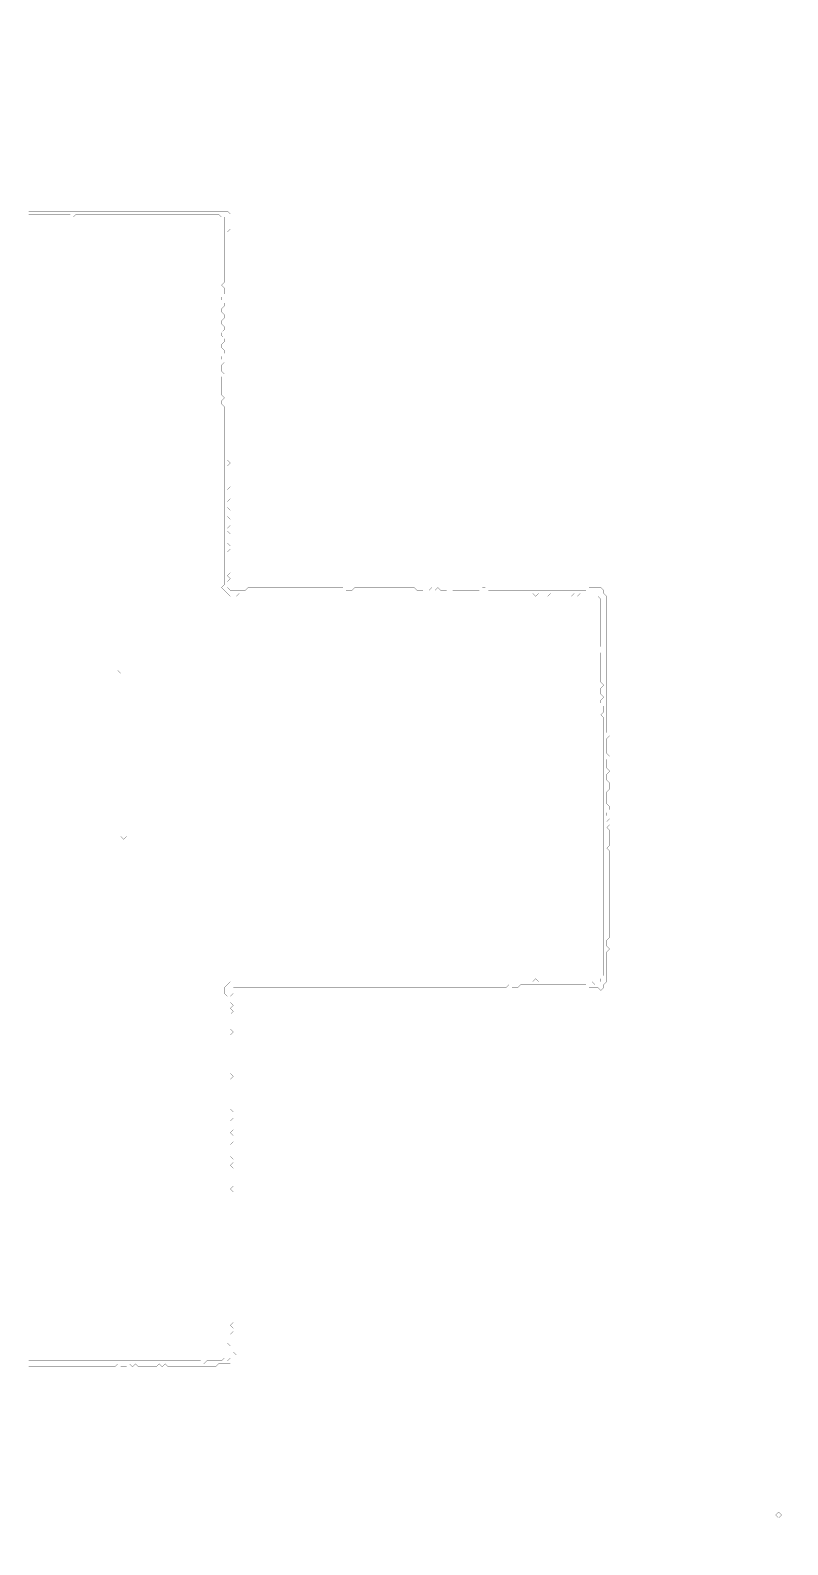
# Model space of a CAD drawing. Header units: metres. Extents: x 0 to 4853, y -4853 to 0.
# Drawn here: x 2426 to 4853, y -4853 to 0 of the extents above; entities that cross this region are included whole.
import ezdxf

# ---------------------------------------------------------------- set-up
doc = ezdxf.new("R2010")
doc.units = ezdxf.units.M
doc.layers.add('conductor', color=1, linetype='Continuous')
doc.layers.add('substrate', color=5, linetype='Continuous')

msp = doc.modelspace()

# ---------------------------------------------------------------- linework, layer by layer
at = {"layer": 'conductor', "const_width": 0.5}
msp.add_lwpolyline([(2421.5, -4263.7), (2431, -4263.7), (2440.5, -4263.7), (2450, -4263.7), (2459.5, -4263.7), (2469, -4263.7), (2478.5, -4263.7), (2488, -4263.7), (2497.5, -4263.7), (2507, -4263.7), (2516.5, -4263.7), (2526, -4263.7), (2535.5, -4263.7), (2545, -4263.7), (2554.4, -4263.7), (2563.9, -4263.7), (2573.4, -4263.7), (2582.9, -4263.7), (2592.4, -4263.7), (2601.9, -4263.7), (2611.4, -4263.7), (2620.9, -4263.7), (2630.4, -4263.7), (2639.9, -4263.7), (2649.4, -4263.7), (2658.9, -4263.7), (2668.4, -4263.7), (2677.9, -4263.7), (2687.4, -4263.7), (2696.9, -4263.7), (2706.4, -4263.7), (2715.9, -4263.7), (2725.4, -4263.7), (2734.9, -4263.7), (2744.4, -4263.7), (2753.9, -4263.7), (2763.4, -4263.7), (2772.9, -4263.7), (2782.4, -4263.7), (2791.9, -4263.7), (2801.3, -4263.7), (2810.8, -4263.7), (2820.3, -4263.7), (2829.8, -4263.7), (2839.3, -4263.7), (2848.8, -4263.7), (2858.3, -4263.7), (2867.8, -4263.7), (2877.3, -4263.7), (2886.8, -4263.7), (2896.3, -4263.7), (2905.8, -4263.7), (2915.3, -4263.7), (2924.8, -4263.7), (2934.3, -4263.7), (2943.8, -4263.7), (2953.3, -4263.7), (2962.8, -4263.7), (2972.3, -4263.7), (2981.8, -4273.2), (2991.3, -4263.7), (3000.8, -4263.7), (3010.3, -4263.7), (3019.8, -4263.7), (3029.3, -4263.7), (3038.8, -4263.7), (3048.2, -4254.2), (3057.7, -4263.7), (3067.2, -4254.2), (3067.2, -4244.8), (3067.2, -4235.3), (3067.2, -4225.8), (3067.2, -4216.3), (3057.7, -4206.8), (3057.7, -4197.3), (3057.7, -4187.8), (3057.7, -4178.3), (3057.7, -4168.8), (3057.7, -4159.3), (3057.7, -4149.8), (3057.7, -4140.3), (3057.7, -4130.8), (3057.7, -4121.3), (3057.7, -4111.8), (3057.7, -4102.3), (3057.7, -4092.8), (3057.7, -4083.3), (3057.7, -4073.8), (3057.7, -4064.3), (3057.7, -4054.8), (3057.7, -4045.3), (3057.7, -4035.8), (3057.7, -4026.3), (3057.7, -4016.8), (3057.7, -4007.4), (3057.7, -3997.9), (3057.7, -3988.4), (3057.7, -3978.9), (3057.7, -3969.4), (3057.7, -3959.9), (3057.7, -3950.4), (3057.7, -3940.9), (3057.7, -3931.4), (3057.7, -3921.9), (3057.7, -3912.4), (3057.7, -3902.9), (3057.7, -3893.4), (3057.7, -3883.9), (3057.7, -3874.4), (3057.7, -3864.9), (3057.7, -3855.4), (3057.7, -3845.9), (3057.7, -3836.4), (3057.7, -3826.9), (3057.7, -3817.4), (3057.7, -3807.9), (3057.7, -3798.4), (3057.7, -3788.9), (3057.7, -3779.4), (3057.7, -3769.9), (3057.7, -3760.5), (3057.7, -3751), (3057.7, -3741.5), (3057.7, -3732), (3057.7, -3722.5), (3057.7, -3713), (3057.7, -3703.5), (3057.7, -3694), (3057.7, -3684.5), (3057.7, -3675), (3057.7, -3665.5), (3057.7, -3656), (3057.7, -3646.5), (3057.7, -3637), (3057.7, -3627.5), (3057.7, -3618), (3057.7, -3608.5), (3057.7, -3599), (3057.7, -3589.5), (3057.7, -3580), (3057.7, -3570.5), (3057.7, -3561), (3057.7, -3551.5), (3057.7, -3542), (3057.7, -3532.5), (3057.7, -3523.1), (3057.7, -3513.6), (3057.7, -3504.1), (3057.7, -3494.6), (3057.7, -3485.1), (3057.7, -3475.6), (3057.7, -3466.1), (3057.7, -3456.6), (3057.7, -3447.1), (3057.7, -3437.6), (3057.7, -3428.1), (3057.7, -3418.6), (3057.7, -3409.1), (3057.7, -3399.6), (3057.7, -3390.1), (3057.7, -3380.6), (3057.7, -3371.1), (3057.7, -3361.6), (3057.7, -3352.1), (3057.7, -3342.6), (3057.7, -3333.1), (3057.7, -3323.6), (3057.7, -3314.1), (3057.7, -3304.6), (3057.7, -3295.1), (3057.7, -3285.6), (3057.7, -3276.2), (3057.7, -3266.7), (3057.7, -3257.2), (3057.7, -3247.7), (3057.7, -3238.2), (3057.7, -3228.7), (3057.7, -3219.2), (3057.7, -3209.7), (3057.7, -3200.2), (3057.7, -3190.7), (3057.7, -3181.2), (3057.7, -3171.7), (3057.7, -3162.2), (3057.7, -3152.7), (3057.7, -3143.2), (3057.7, -3133.7), (3057.7, -3124.2), (3057.7, -3114.7), (3057.7, -3105.2), (3057.7, -3095.7), (3048.2, -3086.2), (3048.2, -3076.7), (3048.2, -3067.2), (3057.7, -3057.7), (3067.2, -3048.2), (3076.7, -3048.2), (3086.2, -3048.2), (3095.7, -3048.2), (3105.2, -3048.2), (3114.7, -3048.2), (3124.2, -3048.2), (3133.7, -3048.2), (3143.2, -3048.2), (3152.7, -3048.2), (3162.2, -3048.2), (3171.7, -3048.2), (3181.2, -3048.2), (3190.7, -3048.2), (3200.2, -3048.2), (3209.7, -3048.2), (3219.2, -3048.2), (3228.7, -3048.2), (3238.2, -3048.2), (3247.7, -3048.2), (3257.2, -3048.2), (3266.7, -3048.2), (3276.2, -3048.2), (3285.6, -3048.2), (3295.1, -3048.2), (3304.6, -3048.2), (3314.1, -3048.2), (3323.6, -3048.2), (3333.1, -3048.2), (3342.6, -3048.2), (3352.1, -3048.2), (3361.6, -3048.2), (3371.1, -3048.2), (3380.6, -3048.2), (3390.1, -3048.2), (3399.6, -3048.2), (3409.1, -3048.2), (3418.6, -3048.2), (3428.1, -3048.2), (3437.6, -3048.2), (3447.1, -3048.2), (3456.6, -3048.2), (3466.1, -3048.2), (3475.6, -3048.2), (3485.1, -3048.2), (3494.6, -3048.2), (3504.1, -3048.2), (3513.6, -3048.2), (3523.1, -3048.2), (3532.5, -3048.2), (3542, -3048.2), (3551.5, -3048.2), (3561, -3048.2), (3570.5, -3048.2), (3580, -3048.2), (3589.5, -3048.2), (3599, -3048.2), (3608.5, -3048.2), (3618, -3048.2), (3627.5, -3048.2), (3637, -3048.2), (3646.5, -3048.2), (3656, -3048.2), (3665.5, -3048.2), (3675, -3048.2), (3684.5, -3048.2), (3694, -3048.2), (3703.5, -3048.2), (3713, -3048.2), (3722.5, -3048.2), (3732, -3048.2), (3741.5, -3048.2), (3751, -3048.2), (3760.5, -3048.2), (3769.9, -3048.2), (3779.4, -3048.2), (3788.9, -3048.2), (3798.4, -3048.2), (3807.9, -3048.2), (3817.4, -3048.2), (3826.9, -3048.2), (3836.4, -3048.2), (3845.9, -3048.2), (3855.4, -3048.2), (3864.9, -3048.2), (3874.4, -3048.2), (3883.9, -3048.2), (3893.4, -3048.2), (3902.9, -3048.2), (3912.4, -3048.2), (3921.9, -3048.2), (3931.4, -3048.2), (3940.9, -3048.2), (3950.4, -3048.2), (3959.9, -3048.2), (3969.4, -3048.2), (3978.9, -3048.2), (3988.4, -3048.2), (3997.9, -3048.2), (4007.4, -3048.2), (4016.8, -3048.2), (4026.3, -3048.2), (4035.8, -3048.2), (4045.3, -3038.8), (4054.8, -3048.2), (4064.3, -3048.2), (4073.8, -3048.2), (4083.3, -3048.2), (4092.8, -3048.2), (4102.3, -3048.2), (4111.8, -3048.2), (4121.3, -3048.2), (4130.8, -3048.2), (4140.3, -3048.2), (4149.8, -3048.2), (4159.3, -3048.2), (4168.8, -3048.2), (4178.3, -3048.2), (4187.8, -3048.2), (4197.3, -3048.2), (4206.8, -3048.2), (4216.3, -3048.2), (4225.8, -3048.2), (4235.3, -3057.7), (4244.8, -3048.2), (4254.2, -3048.2), (4254.2, -3038.8), (4263.7, -3029.3), (4263.7, -3019.8), (4263.7, -3010.3), (4263.7, -3000.8), (4263.7, -2991.3), (4263.7, -2981.8), (4263.7, -2972.3), (4263.7, -2962.8), (4263.7, -2953.3), (4263.7, -2943.8), (4263.7, -2934.3), (4263.7, -2924.8), (4263.7, -2915.3), (4263.7, -2905.8), (4263.7, -2896.3), (4263.7, -2886.8), (4263.7, -2877.3), (4263.7, -2867.8), (4263.7, -2858.3), (4263.7, -2848.8), (4263.7, -2839.3), (4263.7, -2829.8), (4263.7, -2820.3), (4263.7, -2810.8), (4263.7, -2801.3), (4263.7, -2791.9), (4263.7, -2782.4), (4263.7, -2772.9), (4263.7, -2763.4), (4263.7, -2753.9), (4263.7, -2744.4), (4263.7, -2734.9), (4263.7, -2725.4), (4263.7, -2715.9), (4263.7, -2706.4), (4263.7, -2696.9), (4263.7, -2687.4), (4263.7, -2677.9), (4263.7, -2668.4), (4263.7, -2658.9), (4263.7, -2649.4), (4263.7, -2639.9), (4263.7, -2630.4), (4263.7, -2620.9), (4263.7, -2611.4), (4263.7, -2601.9), (4263.7, -2592.4), (4263.7, -2582.9), (4263.7, -2573.4), (4263.7, -2563.9), (4263.7, -2554.4), (4263.7, -2545), (4263.7, -2535.5), (4263.7, -2526), (4263.7, -2516.5), (4263.7, -2507), (4263.7, -2497.5), (4263.7, -2488), (4263.7, -2478.5), (4263.7, -2469), (4263.7, -2459.5), (4263.7, -2450), (4263.7, -2440.5), (4263.7, -2431), (4263.7, -2421.5), (4263.7, -2412), (4263.7, -2402.5), (4263.7, -2393), (4263.7, -2383.5), (4263.7, -2374), (4263.7, -2364.5), (4263.7, -2355), (4263.7, -2345.5), (4263.7, -2336), (4263.7, -2326.5), (4263.7, -2317), (4263.7, -2307.6), (4263.7, -2298.1), (4263.7, -2288.6), (4263.7, -2279.1), (4263.7, -2269.6), (4263.7, -2260.1), (4263.7, -2250.6), (4263.7, -2241.1), (4263.7, -2231.6), (4263.7, -2222.1), (4263.7, -2212.6), (4263.7, -2203.1), (4254.2, -2193.6), (4263.7, -2184.1), (4263.7, -2174.6), (4263.7, -2165.1), (4254.2, -2155.6), (4254.2, -2146.1), (4263.7, -2136.6), (4254.2, -2127.1), (4254.2, -2117.6), (4254.2, -2108.1), (4263.7, -2098.6), (4254.2, -2089.1), (4254.2, -2079.6), (4254.2, -2070.1), (4254.2, -2060.7), (4254.2, -2051.2), (4254.2, -2041.7), (4254.2, -2032.2), (4254.2, -2022.7), (4254.2, -2013.2), (4254.2, -2003.7), (4254.2, -1994.2), (4263.7, -1984.7), (4254.2, -1975.2), (4254.2, -1965.7), (4254.2, -1956.2), (4254.2, -1946.7), (4254.2, -1937.2), (4254.2, -1927.7), (4254.2, -1918.2), (4254.2, -1908.7), (4254.2, -1899.2), (4254.2, -1889.7), (4254.2, -1880.2), (4254.2, -1870.7), (4254.2, -1861.2), (4254.2, -1851.7), (4254.2, -1842.2), (4254.2, -1832.7), (4254.2, -1823.2), (4244.8, -1813.8), (4244.8, -1804.3), (4235.3, -1804.3), (4225.8, -1804.3), (4216.3, -1804.3), (4206.8, -1804.3), (4197.3, -1804.3), (4187.8, -1804.3), (4178.3, -1813.8), (4168.8, -1804.3), (4159.3, -1813.8), (4149.8, -1804.3), (4140.3, -1804.3), (4130.8, -1804.3), (4121.3, -1804.3), (4111.8, -1804.3), (4102.3, -1804.3), (4092.8, -1804.3), (4083.3, -1813.8), (4073.8, -1804.3), (4064.3, -1804.3), (4054.8, -1804.3), (4045.3, -1813.8), (4035.8, -1804.3), (4026.3, -1804.3), (4016.8, -1804.3), (4007.4, -1804.3), (3997.9, -1804.3), (3988.4, -1804.3), (3978.9, -1804.3), (3969.4, -1804.3), (3959.9, -1804.3), (3950.4, -1804.3), (3940.9, -1804.3), (3931.4, -1804.3), (3921.9, -1804.3), (3912.4, -1804.3), (3902.9, -1804.3), (3893.4, -1804.3), (3883.9, -1804.3), (3874.4, -1804.3), (3864.9, -1804.3), (3855.4, -1804.3), (3845.9, -1804.3), (3836.4, -1804.3), (3826.9, -1804.3), (3817.4, -1804.3), (3807.9, -1804.3), (3798.4, -1804.3), (3788.9, -1804.3), (3779.4, -1804.3), (3769.9, -1804.3), (3760.5, -1804.3), (3751, -1804.3), (3741.5, -1804.3), (3732, -1804.3), (3722.5, -1804.3), (3713, -1804.3), (3703.5, -1804.3), (3694, -1804.3), (3684.5, -1804.3), (3675, -1804.3), (3665.5, -1804.3), (3656, -1804.3), (3646.5, -1804.3), (3637, -1804.3), (3627.5, -1804.3), (3618, -1804.3), (3608.5, -1804.3), (3599, -1804.3), (3589.5, -1804.3), (3580, -1804.3), (3570.5, -1804.3), (3561, -1804.3), (3551.5, -1804.3), (3542, -1804.3), (3532.5, -1804.3), (3523.1, -1804.3), (3513.6, -1804.3), (3504.1, -1804.3), (3494.6, -1804.3), (3485.1, -1804.3), (3475.6, -1804.3), (3466.1, -1804.3), (3456.6, -1804.3), (3447.1, -1804.3), (3437.6, -1804.3), (3428.1, -1804.3), (3418.6, -1804.3), (3409.1, -1804.3), (3399.6, -1804.3), (3390.1, -1804.3), (3380.6, -1804.3), (3371.1, -1804.3), (3361.6, -1804.3), (3352.1, -1804.3), (3342.6, -1804.3), (3333.1, -1804.3), (3323.6, -1804.3), (3314.1, -1804.3), (3304.6, -1804.3), (3295.1, -1804.3), (3285.6, -1804.3), (3276.2, -1804.3), (3266.7, -1804.3), (3257.2, -1804.3), (3247.7, -1804.3), (3238.2, -1804.3), (3228.7, -1804.3), (3219.2, -1804.3), (3209.7, -1804.3), (3200.2, -1804.3), (3190.7, -1804.3), (3181.2, -1804.3), (3171.7, -1804.3), (3162.2, -1804.3), (3152.7, -1804.3), (3143.2, -1804.3), (3133.7, -1804.3), (3124.2, -1804.3), (3114.7, -1804.3), (3105.2, -1804.3), (3095.7, -1804.3), (3086.2, -1813.8), (3076.7, -1813.8), (3067.2, -1813.8), (3057.7, -1804.3), (3048.2, -1794.8), (3038.8, -1785.3), (3048.2, -1775.8), (3048.2, -1766.3), (3048.2, -1756.8), (3048.2, -1747.3), (3048.2, -1737.8), (3048.2, -1728.3), (3048.2, -1718.8), (3048.2, -1709.3), (3048.2, -1699.8), (3048.2, -1690.3), (3048.2, -1680.8), (3048.2, -1671.3), (3048.2, -1661.8), (3048.2, -1652.3), (3048.2, -1642.8), (3048.2, -1633.3), (3048.2, -1623.8), (3048.2, -1614.3), (3048.2, -1604.8), (3048.2, -1595.3), (3048.2, -1585.8), (3048.2, -1576.4), (3048.2, -1566.9), (3048.2, -1557.4), (3048.2, -1547.9), (3048.2, -1538.4), (3048.2, -1528.9), (3048.2, -1519.4), (3048.2, -1509.9), (3048.2, -1500.4), (3048.2, -1490.9), (3048.2, -1481.4), (3048.2, -1471.9), (3048.2, -1462.4), (3048.2, -1452.9), (3048.2, -1443.4), (3048.2, -1433.9), (3048.2, -1424.4), (3048.2, -1414.9), (3048.2, -1405.4), (3048.2, -1395.9), (3048.2, -1386.4), (3048.2, -1376.9), (3048.2, -1367.4), (3048.2, -1357.9), (3048.2, -1348.4), (3048.2, -1338.9), (3048.2, -1329.5), (3048.2, -1320), (3048.2, -1310.5), (3048.2, -1301), (3048.2, -1291.5), (3048.2, -1282), (3048.2, -1272.5), (3048.2, -1263), (3048.2, -1253.5), (3048.2, -1244), (3048.2, -1234.5), (3048.2, -1225), (3048.2, -1215.5), (3048.2, -1206), (3038.8, -1196.5), (3038.8, -1187), (3048.2, -1177.5), (3038.8, -1168), (3038.8, -1158.5), (3038.8, -1149), (3038.8, -1139.5), (3038.8, -1130), (3038.8, -1120.5), (3038.8, -1111), (3048.2, -1101.5), (3038.8, -1092.1), (3038.8, -1082.6), (3038.8, -1073.1), (3048.2, -1063.6), (3038.8, -1054.1), (3038.8, -1044.6), (3048.2, -1035.1), (3048.2, -1025.6), (3038.8, -1016.1), (3038.8, -1006.6), (3048.2, -997.1), (3048.2, -987.6), (3038.8, -978.1), (3038.8, -968.6), (3048.2, -959.1), (3048.2, -949.6), (3038.8, -940.1), (3038.8, -930.6), (3048.2, -921.1), (3048.2, -911.6), (3038.8, -902.1), (3038.8, -892.6), (3048.2, -883.1), (3048.2, -873.6), (3038.8, -864.1), (3038.8, -854.6), (3048.2, -845.2), (3048.2, -835.7), (3048.2, -826.2), (3038.8, -816.7), (3048.2, -807.2), (3048.2, -797.7), (3048.2, -788.2), (3048.2, -778.7), (3048.2, -769.2), (3048.2, -759.7), (3048.2, -750.2), (3048.2, -740.7), (3048.2, -731.2), (3048.2, -721.7), (3048.2, -712.2), (3048.2, -702.7), (3048.2, -693.2), (3048.2, -683.7), (3048.2, -674.2), (3048.2, -664.7), (3048.2, -655.2), (3048.2, -645.7), (3048.2, -636.2), (3048.2, -626.7), (3048.2, -617.2), (3048.2, -607.8), (3048.2, -598.3), (3038.8, -598.3), (3029.3, -588.8), (3019.8, -588.8), (3010.3, -588.8), (3000.8, -588.8), (2991.3, -588.8), (2981.8, -588.8), (2972.3, -588.8), (2962.8, -588.8), (2953.3, -588.8), (2943.8, -588.8), (2934.3, -588.8), (2924.8, -588.8), (2915.3, -588.8), (2905.8, -588.8), (2896.3, -588.8), (2886.8, -588.8), (2877.3, -588.8), (2867.8, -588.8), (2858.3, -588.8), (2848.8, -588.8), (2839.3, -588.8), (2829.8, -588.8), (2820.3, -588.8), (2810.8, -588.8), (2801.3, -588.8), (2791.9, -588.8), (2782.4, -588.8), (2772.9, -588.8), (2763.4, -588.8), (2753.9, -588.8), (2744.4, -588.8), (2734.9, -588.8), (2725.4, -588.8), (2715.9, -588.8), (2706.4, -588.8), (2696.9, -588.8), (2687.4, -588.8), (2677.9, -588.8), (2668.4, -588.8), (2658.9, -588.8), (2649.4, -588.8), (2639.9, -588.8), (2630.4, -588.8), (2620.9, -588.8), (2611.4, -588.8), (2601.9, -588.8), (2592.4, -588.8), (2582.9, -588.8), (2573.4, -588.8), (2563.9, -598.3), (2554.4, -588.8), (2545, -588.8), (2535.5, -588.8), (2526, -588.8), (2516.5, -588.8), (2507, -588.8), (2497.5, -588.8), (2488, -588.8), (2478.5, -588.8), (2469, -588.8), (2459.5, -588.8), (2450, -588.8), (2440.5, -588.8), (2431, -588.8), (2421.5, -588.8)], dxfattribs=at)
for points in [[(2706.4, -2051.2), (2715.9, -2041.7), (2725.4, -2051.2), (2715.9, -2060.7)], [(2715.9, -2573.4), (2725.4, -2563.9), (2734.9, -2573.4), (2734.9, -2582.9), (2725.4, -2592.4), (2715.9, -2582.9)]]:
    msp.add_lwpolyline(points, close=True, dxfattribs=at)
at = {"layer": 'substrate', "const_width": 0.5}
for points in [[(2421.5, -4852.5), (2431, -4852.5), (2440.5, -4852.5), (2450, -4852.5), (2459.5, -4852.5), (2469, -4852.5), (2478.5, -4852.5), (2488, -4852.5), (2497.5, -4852.5), (2507, -4852.5), (2516.5, -4852.5), (2526, -4852.5), (2535.5, -4852.5), (2545, -4852.5), (2554.4, -4852.5), (2563.9, -4852.5), (2573.4, -4852.5), (2582.9, -4852.5), (2592.4, -4852.5), (2601.9, -4852.5), (2611.4, -4852.5), (2620.9, -4852.5), (2630.4, -4852.5), (2639.9, -4852.5), (2649.4, -4852.5), (2658.9, -4852.5), (2668.4, -4852.5), (2677.9, -4852.5), (2687.4, -4852.5), (2696.9, -4852.5), (2706.4, -4852.5), (2715.9, -4852.5), (2725.4, -4852.5), (2734.9, -4852.5), (2744.4, -4852.5), (2753.9, -4852.5), (2763.4, -4852.5), (2772.9, -4852.5), (2782.4, -4852.5), (2791.9, -4852.5), (2801.3, -4852.5), (2810.8, -4852.5), (2820.3, -4852.5), (2829.8, -4852.5), (2839.3, -4852.5), (2848.8, -4852.5), (2858.3, -4852.5), (2867.8, -4852.5), (2877.3, -4852.5), (2886.8, -4852.5), (2896.3, -4852.5), (2905.8, -4852.5), (2915.3, -4852.5), (2924.8, -4852.5), (2934.3, -4852.5), (2943.8, -4852.5), (2953.3, -4852.5), (2962.8, -4852.5), (2972.3, -4852.5), (2981.8, -4852.5), (2991.3, -4852.5), (3000.8, -4852.5), (3010.3, -4852.5), (3019.8, -4852.5), (3029.3, -4852.5), (3038.8, -4852.5), (3048.2, -4852.5), (3057.7, -4852.5), (3067.2, -4852.5), (3076.7, -4852.5), (3086.2, -4852.5), (3095.7, -4852.5), (3105.2, -4852.5), (3114.7, -4852.5), (3124.2, -4852.5), (3133.7, -4852.5), (3143.2, -4852.5), (3152.7, -4852.5), (3162.2, -4852.5), (3171.7, -4852.5), (3181.2, -4852.5), (3190.7, -4852.5), (3200.2, -4852.5), (3209.7, -4852.5), (3219.2, -4852.5), (3228.7, -4852.5), (3238.2, -4852.5), (3247.7, -4852.5), (3257.2, -4852.5), (3266.7, -4852.5), (3276.2, -4852.5), (3285.6, -4852.5), (3295.1, -4852.5), (3304.6, -4852.5), (3314.1, -4852.5), (3323.6, -4852.5), (3333.1, -4852.5), (3342.6, -4852.5), (3352.1, -4852.5), (3361.6, -4852.5), (3371.1, -4852.5), (3380.6, -4852.5), (3390.1, -4852.5), (3399.6, -4852.5), (3409.1, -4852.5), (3418.6, -4852.5), (3428.1, -4852.5), (3437.6, -4852.5), (3447.1, -4852.5), (3456.6, -4852.5), (3466.1, -4852.5), (3475.6, -4852.5), (3485.1, -4852.5), (3494.6, -4852.5), (3504.1, -4852.5), (3513.6, -4852.5), (3523.1, -4852.5), (3532.5, -4852.5), (3542, -4852.5), (3551.5, -4852.5), (3561, -4852.5), (3570.5, -4852.5), (3580, -4852.5), (3589.5, -4852.5), (3599, -4852.5), (3608.5, -4852.5), (3618, -4852.5), (3627.5, -4852.5), (3637, -4852.5), (3646.5, -4852.5), (3656, -4852.5), (3665.5, -4852.5), (3675, -4852.5), (3684.5, -4852.5), (3694, -4852.5), (3703.5, -4852.5), (3713, -4852.5), (3722.5, -4852.5), (3732, -4852.5), (3741.5, -4852.5), (3751, -4852.5), (3760.5, -4852.5), (3769.9, -4852.5), (3779.4, -4852.5), (3788.9, -4852.5), (3798.4, -4852.5), (3807.9, -4852.5), (3817.4, -4852.5), (3826.9, -4852.5), (3836.4, -4852.5), (3845.9, -4852.5), (3855.4, -4852.5), (3864.9, -4852.5), (3874.4, -4852.5), (3883.9, -4852.5), (3893.4, -4852.5), (3902.9, -4852.5), (3912.4, -4852.5), (3921.9, -4852.5), (3931.4, -4852.5), (3940.9, -4852.5), (3950.4, -4852.5), (3959.9, -4852.5), (3969.4, -4852.5), (3978.9, -4852.5), (3988.4, -4852.5), (3997.9, -4852.5), (4007.4, -4852.5), (4016.8, -4852.5), (4026.3, -4852.5), (4035.8, -4852.5), (4045.3, -4852.5), (4054.8, -4852.5), (4064.3, -4852.5), (4073.8, -4852.5), (4083.3, -4852.5), (4092.8, -4852.5), (4102.3, -4852.5), (4111.8, -4852.5), (4121.3, -4852.5), (4130.8, -4852.5), (4140.3, -4852.5), (4149.8, -4852.5), (4159.3, -4852.5), (4168.8, -4852.5), (4178.3, -4852.5), (4187.8, -4852.5), (4197.3, -4852.5), (4206.8, -4852.5), (4216.3, -4852.5), (4225.8, -4852.5), (4235.3, -4852.5), (4244.8, -4852.5), (4254.2, -4852.5), (4263.7, -4852.5), (4273.2, -4852.5), (4282.7, -4852.5), (4292.2, -4852.5), (4301.7, -4852.5), (4311.2, -4852.5), (4320.7, -4852.5), (4330.2, -4852.5), (4339.7, -4852.5), (4349.2, -4852.5), (4358.7, -4852.5), (4368.2, -4852.5), (4377.7, -4852.5), (4387.2, -4852.5), (4396.7, -4852.5), (4406.2, -4852.5), (4415.7, -4852.5), (4425.2, -4852.5), (4434.7, -4852.5), (4444.2, -4852.5), (4453.7, -4852.5), (4463.2, -4852.5), (4472.7, -4852.5), (4482.2, -4852.5), (4491.7, -4852.5), (4501.1, -4852.5), (4510.6, -4852.5), (4520.1, -4852.5), (4529.6, -4852.5), (4539.1, -4852.5), (4548.6, -4852.5), (4558.1, -4852.5), (4567.6, -4852.5), (4577.1, -4852.5), (4586.6, -4852.5), (4596.1, -4852.5), (4605.6, -4852.5), (4615.1, -4852.5), (4624.6, -4852.5), (4634.1, -4852.5), (4643.6, -4852.5), (4653.1, -4852.5), (4662.6, -4852.5), (4672.1, -4852.5), (4681.6, -4852.5), (4691.1, -4852.5), (4700.6, -4852.5), (4710.1, -4852.5), (4719.6, -4852.5), (4729.1, -4852.5), (4738.6, -4852.5), (4748, -4852.5), (4757.5, -4852.5), (4767, -4852.5), (4776.5, -4852.5), (4786, -4852.5), (4795.5, -4852.5), (4805, -4852.5), (4814.5, -4852.5), (4824, -4852.5), (4833.5, -4852.5), (4843, -4852.5), (4852.5, -4852.5), (4852.5, -4843), (4852.5, -4833.5), (4852.5, -4824), (4852.5, -4814.5), (4852.5, -4805), (4852.5, -4795.5), (4852.5, -4786), (4852.5, -4776.5), (4852.5, -4767), (4852.5, -4757.5), (4852.5, -4748), (4852.5, -4738.6), (4852.5, -4729.1), (4852.5, -4719.6), (4852.5, -4710.1), (4852.5, -4700.6), (4852.5, -4691.1), (4852.5, -4681.6), (4852.5, -4672.1), (4852.5, -4662.6), (4852.5, -4653.1), (4852.5, -4643.6), (4852.5, -4634.1), (4852.5, -4624.6), (4852.5, -4615.1), (4852.5, -4605.6), (4852.5, -4596.1), (4852.5, -4586.6), (4852.5, -4577.1), (4852.5, -4567.6), (4852.5, -4558.1), (4852.5, -4548.6), (4852.5, -4539.1), (4852.5, -4529.6), (4852.5, -4520.1), (4852.5, -4510.6), (4852.5, -4501.1), (4852.5, -4491.7), (4852.5, -4482.2), (4852.5, -4472.7), (4852.5, -4463.2), (4852.5, -4453.7), (4852.5, -4444.2), (4852.5, -4434.7), (4852.5, -4425.2), (4852.5, -4415.7), (4852.5, -4406.2), (4852.5, -4396.7), (4852.5, -4387.2), (4852.5, -4377.7), (4852.5, -4368.2), (4852.5, -4358.7), (4852.5, -4349.2), (4852.5, -4339.7), (4852.5, -4330.2), (4852.5, -4320.7), (4852.5, -4311.2), (4852.5, -4301.7), (4852.5, -4292.2), (4852.5, -4282.7), (4852.5, -4273.2), (4852.5, -4263.7), (4852.5, -4254.2), (4852.5, -4244.8), (4852.5, -4235.3), (4852.5, -4225.8), (4852.5, -4216.3), (4852.5, -4206.8), (4852.5, -4197.3), (4852.5, -4187.8), (4852.5, -4178.3), (4852.5, -4168.8), (4852.5, -4159.3), (4852.5, -4149.8), (4852.5, -4140.3), (4852.5, -4130.8), (4852.5, -4121.3), (4852.5, -4111.8), (4852.5, -4102.3), (4852.5, -4092.8), (4852.5, -4083.3), (4852.5, -4073.8), (4852.5, -4064.3), (4852.5, -4054.8), (4852.5, -4045.3), (4852.5, -4035.8), (4852.5, -4026.3), (4852.5, -4016.8), (4852.5, -4007.4), (4852.5, -3997.9), (4852.5, -3988.4), (4852.5, -3978.9), (4852.5, -3969.4), (4852.5, -3959.9), (4852.5, -3950.4), (4852.5, -3940.9), (4852.5, -3931.4), (4852.5, -3921.9), (4852.5, -3912.4), (4852.5, -3902.9), (4852.5, -3893.4), (4852.5, -3883.9), (4852.5, -3874.4), (4852.5, -3864.9), (4852.5, -3855.4), (4852.5, -3845.9), (4852.5, -3836.4), (4852.5, -3826.9), (4852.5, -3817.4), (4852.5, -3807.9), (4852.5, -3798.4), (4852.5, -3788.9), (4852.5, -3779.4), (4852.5, -3769.9), (4852.5, -3760.5), (4852.5, -3751), (4852.5, -3741.5), (4852.5, -3732), (4852.5, -3722.5), (4852.5, -3713), (4852.5, -3703.5), (4852.5, -3694), (4852.5, -3684.5), (4852.5, -3675), (4852.5, -3665.5), (4852.5, -3656), (4852.5, -3646.5), (4852.5, -3637), (4852.5, -3627.5), (4852.5, -3618), (4852.5, -3608.5), (4852.5, -3599), (4852.5, -3589.5), (4852.5, -3580), (4852.5, -3570.5), (4852.5, -3561), (4852.5, -3551.5), (4852.5, -3542), (4852.5, -3532.5), (4852.5, -3523.1), (4852.5, -3513.6), (4852.5, -3504.1), (4852.5, -3494.6), (4852.5, -3485.1), (4852.5, -3475.6), (4852.5, -3466.1), (4852.5, -3456.6), (4852.5, -3447.1), (4852.5, -3437.6), (4852.5, -3428.1), (4852.5, -3418.6), (4852.5, -3409.1), (4852.5, -3399.6), (4852.5, -3390.1), (4852.5, -3380.6), (4852.5, -3371.1), (4852.5, -3361.6), (4852.5, -3352.1), (4852.5, -3342.6), (4852.5, -3333.1), (4852.5, -3323.6), (4852.5, -3314.1), (4852.5, -3304.6), (4852.5, -3295.1), (4852.5, -3285.6), (4852.5, -3276.2), (4852.5, -3266.7), (4852.5, -3257.2), (4852.5, -3247.7), (4852.5, -3238.2), (4852.5, -3228.7), (4852.5, -3219.2), (4852.5, -3209.7), (4852.5, -3200.2), (4852.5, -3190.7), (4852.5, -3181.2), (4852.5, -3171.7), (4852.5, -3162.2), (4852.5, -3152.7), (4852.5, -3143.2), (4852.5, -3133.7), (4852.5, -3124.2), (4852.5, -3114.7), (4852.5, -3105.2), (4852.5, -3095.7), (4852.5, -3086.2), (4852.5, -3076.7), (4852.5, -3067.2), (4852.5, -3057.7), (4852.5, -3048.2), (4852.5, -3038.8), (4852.5, -3029.3), (4852.5, -3019.8), (4852.5, -3010.3), (4852.5, -3000.8), (4852.5, -2991.3), (4852.5, -2981.8), (4852.5, -2972.3), (4852.5, -2962.8), (4852.5, -2953.3), (4852.5, -2943.8), (4852.5, -2934.3), (4852.5, -2924.8), (4852.5, -2915.3), (4852.5, -2905.8), (4852.5, -2896.3), (4852.5, -2886.8), (4852.5, -2877.3), (4852.5, -2867.8), (4852.5, -2858.3), (4852.5, -2848.8), (4852.5, -2839.3), (4852.5, -2829.8), (4852.5, -2820.3), (4852.5, -2810.8), (4852.5, -2801.3), (4852.5, -2791.9), (4852.5, -2782.4), (4852.5, -2772.9), (4852.5, -2763.4), (4852.5, -2753.9), (4852.5, -2744.4), (4852.5, -2734.9), (4852.5, -2725.4), (4852.5, -2715.9), (4852.5, -2706.4), (4852.5, -2696.9), (4852.5, -2687.4), (4852.5, -2677.9), (4852.5, -2668.4), (4852.5, -2658.9), (4852.5, -2649.4), (4852.5, -2639.9), (4852.5, -2630.4), (4852.5, -2620.9), (4852.5, -2611.4), (4852.5, -2601.9), (4852.5, -2592.4), (4852.5, -2582.9), (4852.5, -2573.4), (4852.5, -2563.9), (4852.5, -2554.4), (4852.5, -2545), (4852.5, -2535.5), (4852.5, -2526), (4852.5, -2516.5), (4852.5, -2507), (4852.5, -2497.5), (4852.5, -2488), (4852.5, -2478.5), (4852.5, -2469), (4852.5, -2459.5), (4852.5, -2450), (4852.5, -2440.5), (4852.5, -2431), (4852.5, -2421.5), (4852.5, -2412), (4852.5, -2402.5), (4852.5, -2393), (4852.5, -2383.5), (4852.5, -2374), (4852.5, -2364.5), (4852.5, -2355), (4852.5, -2345.5), (4852.5, -2336), (4852.5, -2326.5), (4852.5, -2317), (4852.5, -2307.6), (4852.5, -2298.1), (4852.5, -2288.6), (4852.5, -2279.1), (4852.5, -2269.6), (4852.5, -2260.1), (4852.5, -2250.6), (4852.5, -2241.1), (4852.5, -2231.6), (4852.5, -2222.1), (4852.5, -2212.6), (4852.5, -2203.1), (4852.5, -2193.6), (4852.5, -2184.1), (4852.5, -2174.6), (4852.5, -2165.1), (4852.5, -2155.6), (4852.5, -2146.1), (4852.5, -2136.6), (4852.5, -2127.1), (4852.5, -2117.6), (4852.5, -2108.1), (4852.5, -2098.6), (4852.5, -2089.1), (4852.5, -2079.6), (4852.5, -2070.1), (4852.5, -2060.7), (4852.5, -2051.2), (4852.5, -2041.7), (4852.5, -2032.2), (4852.5, -2022.7), (4852.5, -2013.2), (4852.5, -2003.7), (4852.5, -1994.2), (4852.5, -1984.7), (4852.5, -1975.2), (4852.5, -1965.7), (4852.5, -1956.2), (4852.5, -1946.7), (4852.5, -1937.2), (4852.5, -1927.7), (4852.5, -1918.2), (4852.5, -1908.7), (4852.5, -1899.2), (4852.5, -1889.7), (4852.5, -1880.2), (4852.5, -1870.7), (4852.5, -1861.2), (4852.5, -1851.7), (4852.5, -1842.2), (4852.5, -1832.7), (4852.5, -1823.2), (4852.5, -1813.8), (4852.5, -1804.3), (4852.5, -1794.8), (4852.5, -1785.3), (4852.5, -1775.8), (4852.5, -1766.3), (4852.5, -1756.8), (4852.5, -1747.3), (4852.5, -1737.8), (4852.5, -1728.3), (4852.5, -1718.8), (4852.5, -1709.3), (4852.5, -1699.8), (4852.5, -1690.3), (4852.5, -1680.8), (4852.5, -1671.3), (4852.5, -1661.8), (4852.5, -1652.3), (4852.5, -1642.8), (4852.5, -1633.3), (4852.5, -1623.8), (4852.5, -1614.3), (4852.5, -1604.8), (4852.5, -1595.3), (4852.5, -1585.8), (4852.5, -1576.4), (4852.5, -1566.9), (4852.5, -1557.4), (4852.5, -1547.9), (4852.5, -1538.4), (4852.5, -1528.9), (4852.5, -1519.4), (4852.5, -1509.9), (4852.5, -1500.4), (4852.5, -1490.9), (4852.5, -1481.4), (4852.5, -1471.9), (4852.5, -1462.4), (4852.5, -1452.9), (4852.5, -1443.4), (4852.5, -1433.9), (4852.5, -1424.4), (4852.5, -1414.9), (4852.5, -1405.4), (4852.5, -1395.9), (4852.5, -1386.4), (4852.5, -1376.9), (4852.5, -1367.4), (4852.5, -1357.9), (4852.5, -1348.4), (4852.5, -1338.9), (4852.5, -1329.5), (4852.5, -1320), (4852.5, -1310.5), (4852.5, -1301), (4852.5, -1291.5), (4852.5, -1282), (4852.5, -1272.5), (4852.5, -1263), (4852.5, -1253.5), (4852.5, -1244), (4852.5, -1234.5), (4852.5, -1225), (4852.5, -1215.5), (4852.5, -1206), (4852.5, -1196.5), (4852.5, -1187), (4852.5, -1177.5), (4852.5, -1168), (4852.5, -1158.5), (4852.5, -1149), (4852.5, -1139.5), (4852.5, -1130), (4852.5, -1120.5), (4852.5, -1111), (4852.5, -1101.5), (4852.5, -1092.1), (4852.5, -1082.6), (4852.5, -1073.1), (4852.5, -1063.6), (4852.5, -1054.1), (4852.5, -1044.6), (4852.5, -1035.1), (4852.5, -1025.6), (4852.5, -1016.1), (4852.5, -1006.6), (4852.5, -997.1), (4852.5, -987.6), (4852.5, -978.1), (4852.5, -968.6), (4852.5, -959.1), (4852.5, -949.6), (4852.5, -940.1), (4852.5, -930.6), (4852.5, -921.1), (4852.5, -911.6), (4852.5, -902.1), (4852.5, -892.6), (4852.5, -883.1), (4852.5, -873.6), (4852.5, -864.1), (4852.5, -854.6), (4852.5, -845.2), (4852.5, -835.7), (4852.5, -826.2), (4852.5, -816.7), (4852.5, -807.2), (4852.5, -797.7), (4852.5, -788.2), (4852.5, -778.7), (4852.5, -769.2), (4852.5, -759.7), (4852.5, -750.2), (4852.5, -740.7), (4852.5, -731.2), (4852.5, -721.7), (4852.5, -712.2), (4852.5, -702.7), (4852.5, -693.2), (4852.5, -683.7), (4852.5, -674.2), (4852.5, -664.7), (4852.5, -655.2), (4852.5, -645.7), (4852.5, -636.2), (4852.5, -626.7), (4852.5, -617.2), (4852.5, -607.8), (4852.5, -598.3), (4852.5, -588.8), (4852.5, -579.3), (4852.5, -569.8), (4852.5, -560.3), (4852.5, -550.8), (4852.5, -541.3), (4852.5, -531.8), (4852.5, -522.3), (4852.5, -512.8), (4852.5, -503.3), (4852.5, -493.8), (4852.5, -484.3), (4852.5, -474.8), (4852.5, -465.3), (4852.5, -455.8), (4852.5, -446.3), (4852.5, -436.8), (4852.5, -427.3), (4852.5, -417.8), (4852.5, -408.3), (4852.5, -398.8), (4852.5, -389.3), (4852.5, -379.8), (4852.5, -370.3), (4852.5, -360.9), (4852.5, -351.4), (4852.5, -341.9), (4852.5, -332.4), (4852.5, -322.9), (4852.5, -313.4), (4852.5, -303.9), (4852.5, -294.4), (4852.5, -284.9), (4852.5, -275.4), (4852.5, -265.9), (4852.5, -256.4), (4852.5, -246.9), (4852.5, -237.4), (4852.5, -227.9), (4852.5, -218.4), (4852.5, -208.9), (4852.5, -199.4), (4852.5, -189.9), (4852.5, -180.4), (4852.5, -170.9), (4852.5, -161.4), (4852.5, -151.9), (4852.5, -142.4), (4852.5, -132.9), (4852.5, -123.4), (4852.5, -114), (4852.5, -104.5), (4852.5, -95), (4852.5, -85.5), (4852.5, -76), (4852.5, -66.5), (4852.5, -57), (4852.5, -47.5), (4852.5, -38), (4852.5, -28.5), (4852.5, -19), (4852.5, -9.5), (4852.5, 0), (4843, 0), (4833.5, 0), (4824, 0), (4814.5, 0), (4805, 0), (4795.5, 0), (4786, 0), (4776.5, 0), (4767, 0), (4757.5, 0), (4748, 0), (4738.6, 0), (4729.1, 0), (4719.6, 0), (4710.1, 0), (4700.6, 0), (4691.1, 0), (4681.6, 0), (4672.1, 0), (4662.6, 0), (4653.1, 0), (4643.6, 0), (4634.1, 0), (4624.6, 0), (4615.1, 0), (4605.6, 0), (4596.1, 0), (4586.6, 0), (4577.1, 0), (4567.6, 0), (4558.1, 0), (4548.6, 0), (4539.1, 0), (4529.6, 0), (4520.1, 0), (4510.6, 0), (4501.1, 0), (4491.7, 0), (4482.2, 0), (4472.7, 0), (4463.2, 0), (4453.7, 0), (4444.2, 0), (4434.7, 0), (4425.2, 0), (4415.7, 0), (4406.2, 0), (4396.7, 0), (4387.2, 0), (4377.7, 0), (4368.2, 0), (4358.7, 0), (4349.2, 0), (4339.7, 0), (4330.2, 0), (4320.7, 0), (4311.2, 0), (4301.7, 0), (4292.2, 0), (4282.7, 0), (4273.2, 0), (4263.7, 0), (4254.2, 0), (4244.8, 0), (4235.3, 0), (4225.8, 0), (4216.3, 0), (4206.8, 0), (4197.3, 0), (4187.8, 0), (4178.3, 0), (4168.8, 0), (4159.3, 0), (4149.8, 0), (4140.3, 0), (4130.8, 0), (4121.3, 0), (4111.8, 0), (4102.3, 0), (4092.8, 0), (4083.3, 0), (4073.8, 0), (4064.3, 0), (4054.8, 0), (4045.3, 0), (4035.8, 0), (4026.3, 0), (4016.8, 0), (4007.4, 0), (3997.9, 0), (3988.4, 0), (3978.9, 0), (3969.4, 0), (3959.9, 0), (3950.4, 0), (3940.9, 0), (3931.4, 0), (3921.9, 0), (3912.4, 0), (3902.9, 0), (3893.4, 0), (3883.9, 0), (3874.4, 0), (3864.9, 0), (3855.4, 0), (3845.9, 0), (3836.4, 0), (3826.9, 0), (3817.4, 0), (3807.9, 0), (3798.4, 0), (3788.9, 0), (3779.4, 0), (3769.9, 0), (3760.5, 0), (3751, 0), (3741.5, 0), (3732, 0), (3722.5, 0), (3713, 0), (3703.5, 0), (3694, 0), (3684.5, 0), (3675, 0), (3665.5, 0), (3656, 0), (3646.5, 0), (3637, 0), (3627.5, 0), (3618, 0), (3608.5, 0), (3599, 0), (3589.5, 0), (3580, 0), (3570.5, 0), (3561, 0), (3551.5, 0), (3542, 0), (3532.5, 0), (3523.1, 0), (3513.6, 0), (3504.1, 0), (3494.6, 0), (3485.1, 0), (3475.6, 0), (3466.1, 0), (3456.6, 0), (3447.1, 0), (3437.6, 0), (3428.1, 0), (3418.6, 0), (3409.1, 0), (3399.6, 0), (3390.1, 0), (3380.6, 0), (3371.1, 0), (3361.6, 0), (3352.1, 0), (3342.6, 0), (3333.1, 0), (3323.6, 0), (3314.1, 0), (3304.6, 0), (3295.1, 0), (3285.6, 0), (3276.2, 0), (3266.7, 0), (3257.2, 0), (3247.7, 0), (3238.2, 0), (3228.7, 0), (3219.2, 0), (3209.7, 0), (3200.2, 0), (3190.7, 0), (3181.2, 0), (3171.7, 0), (3162.2, 0), (3152.7, 0), (3143.2, 0), (3133.7, 0), (3124.2, 0), (3114.7, 0), (3105.2, 0), (3095.7, 0), (3086.2, 0), (3076.7, 0), (3067.2, 0), (3057.7, 0), (3048.2, 0), (3038.8, 0), (3029.3, 0), (3019.8, 0), (3010.3, 0), (3000.8, 0), (2991.3, 0), (2981.8, 0), (2972.3, 0), (2962.8, 0), (2953.3, 0), (2943.8, 0), (2934.3, 0), (2924.8, 0), (2915.3, 0), (2905.8, 0), (2896.3, 0), (2886.8, 0), (2877.3, 0), (2867.8, 0), (2858.3, 0), (2848.8, 0), (2839.3, 0), (2829.8, 0), (2820.3, 0), (2810.8, 0), (2801.3, 0), (2791.9, 0), (2782.4, 0), (2772.9, 0), (2763.4, 0), (2753.9, 0), (2744.4, 0), (2734.9, 0), (2725.4, 0), (2715.9, 0), (2706.4, 0), (2696.9, 0), (2687.4, 0), (2677.9, 0), (2668.4, 0), (2658.9, 0), (2649.4, 0), (2639.9, 0), (2630.4, 0), (2620.9, 0), (2611.4, 0), (2601.9, 0), (2592.4, 0), (2582.9, 0), (2573.4, 0), (2563.9, 0), (2554.4, 0), (2545, 0), (2535.5, 0), (2526, 0), (2516.5, 0), (2507, 0), (2497.5, 0), (2488, 0), (2478.5, 0), (2469, 0), (2459.5, 0), (2450, 0), (2440.5, 0), (2431, 0), (2421.5, 0)], [(2421.5, -579.3), (2431, -579.3), (2440.5, -579.3), (2450, -579.3), (2459.5, -579.3), (2469, -579.3), (2478.5, -579.3), (2488, -579.3), (2497.5, -579.3), (2507, -579.3), (2516.5, -579.3), (2526, -579.3), (2535.5, -579.3), (2545, -579.3), (2554.4, -579.3), (2563.9, -579.3), (2573.4, -579.3), (2582.9, -579.3), (2592.4, -579.3), (2601.9, -579.3), (2611.4, -579.3), (2620.9, -579.3), (2630.4, -579.3), (2639.9, -579.3), (2649.4, -579.3), (2658.9, -579.3), (2668.4, -579.3), (2677.9, -579.3), (2687.4, -579.3), (2696.9, -579.3), (2706.4, -579.3), (2715.9, -579.3), (2725.4, -579.3), (2734.9, -579.3), (2744.4, -579.3), (2753.9, -579.3), (2763.4, -579.3), (2772.9, -579.3), (2782.4, -579.3), (2791.9, -579.3), (2801.3, -579.3), (2810.8, -579.3), (2820.3, -579.3), (2829.8, -579.3), (2839.3, -579.3), (2848.8, -579.3), (2858.3, -579.3), (2867.8, -579.3), (2877.3, -579.3), (2886.8, -579.3), (2896.3, -579.3), (2905.8, -579.3), (2915.3, -579.3), (2924.8, -579.3), (2934.3, -579.3), (2943.8, -579.3), (2953.3, -579.3), (2962.8, -579.3), (2972.3, -579.3), (2981.8, -579.3), (2991.3, -579.3), (3000.8, -579.3), (3010.3, -579.3), (3019.8, -579.3), (3029.3, -579.3), (3038.8, -579.3), (3048.2, -579.3), (3057.7, -579.3), (3067.2, -588.8), (3067.2, -598.3), (3067.2, -607.8), (3067.2, -617.2), (3067.2, -626.7), (3067.2, -636.2), (3057.7, -645.7), (3057.7, -655.2), (3057.7, -664.7), (3057.7, -674.2), (3057.7, -683.7), (3057.7, -693.2), (3057.7, -702.7), (3057.7, -712.2), (3057.7, -721.7), (3057.7, -731.2), (3057.7, -740.7), (3057.7, -750.2), (3057.7, -759.7), (3057.7, -769.2), (3057.7, -778.7), (3057.7, -788.2), (3057.7, -797.7), (3057.7, -807.2), (3057.7, -816.7), (3057.7, -826.2), (3057.7, -835.7), (3057.7, -845.2), (3057.7, -854.6), (3057.7, -864.1), (3057.7, -873.6), (3057.7, -883.1), (3057.7, -892.6), (3057.7, -902.1), (3057.7, -911.6), (3057.7, -921.1), (3057.7, -930.6), (3057.7, -940.1), (3057.7, -949.6), (3057.7, -959.1), (3057.7, -968.6), (3057.7, -978.1), (3057.7, -987.6), (3057.7, -997.1), (3057.7, -1006.6), (3057.7, -1016.1), (3057.7, -1025.6), (3057.7, -1035.1), (3057.7, -1044.6), (3057.7, -1054.1), (3057.7, -1063.6), (3057.7, -1073.1), (3057.7, -1082.6), (3057.7, -1092.1), (3057.7, -1101.5), (3057.7, -1111), (3057.7, -1120.5), (3057.7, -1130), (3057.7, -1139.5), (3057.7, -1149), (3057.7, -1158.5), (3057.7, -1168), (3057.7, -1177.5), (3057.7, -1187), (3057.7, -1196.5), (3057.7, -1206), (3057.7, -1215.5), (3057.7, -1225), (3057.7, -1234.5), (3057.7, -1244), (3057.7, -1253.5), (3057.7, -1263), (3057.7, -1272.5), (3057.7, -1282), (3057.7, -1291.5), (3057.7, -1301), (3057.7, -1310.5), (3057.7, -1320), (3057.7, -1329.5), (3057.7, -1338.9), (3057.7, -1348.4), (3057.7, -1357.9), (3057.7, -1367.4), (3057.7, -1376.9), (3067.2, -1386.4), (3057.7, -1395.9), (3057.7, -1405.4), (3067.2, -1414.9), (3067.2, -1424.4), (3067.2, -1433.9), (3067.2, -1443.4), (3067.2, -1452.9), (3067.2, -1462.4), (3057.7, -1471.9), (3057.7, -1481.4), (3057.7, -1490.9), (3067.2, -1500.4), (3057.7, -1509.9), (3057.7, -1519.4), (3057.7, -1528.9), (3067.2, -1538.4), (3057.7, -1547.9), (3057.7, -1557.4), (3067.2, -1566.9), (3067.2, -1576.4), (3067.2, -1585.8), (3057.7, -1595.3), (3057.7, -1604.8), (3067.2, -1614.3), (3057.7, -1623.8), (3057.7, -1633.3), (3057.7, -1642.8), (3067.2, -1652.3), (3067.2, -1661.8), (3057.7, -1671.3), (3057.7, -1680.8), (3067.2, -1690.3), (3067.2, -1699.8), (3067.2, -1709.3), (3067.2, -1718.8), (3067.2, -1728.3), (3067.2, -1737.8), (3057.7, -1747.3), (3067.2, -1756.8), (3057.7, -1766.3), (3057.7, -1775.8), (3057.7, -1785.3), (3067.2, -1794.8), (3076.7, -1794.8), (3086.2, -1794.8), (3095.7, -1794.8), (3105.2, -1794.8), (3114.7, -1794.8), (3124.2, -1785.3), (3133.7, -1785.3), (3143.2, -1785.3), (3152.7, -1785.3), (3162.2, -1785.3), (3171.7, -1785.3), (3181.2, -1785.3), (3190.7, -1785.3), (3200.2, -1785.3), (3209.7, -1785.3), (3219.2, -1785.3), (3228.7, -1785.3), (3238.2, -1785.3), (3247.7, -1785.3), (3257.2, -1785.3), (3266.7, -1785.3), (3276.2, -1785.3), (3285.6, -1785.3), (3295.1, -1785.3), (3304.6, -1785.3), (3314.1, -1785.3), (3323.6, -1785.3), (3333.1, -1785.3), (3342.6, -1785.3), (3352.1, -1785.3), (3361.6, -1785.3), (3371.1, -1785.3), (3380.6, -1785.3), (3390.1, -1785.3), (3399.6, -1785.3), (3409.1, -1785.3), (3418.6, -1785.3), (3428.1, -1785.3), (3437.6, -1794.8), (3447.1, -1794.8), (3456.6, -1794.8), (3466.1, -1785.3), (3475.6, -1785.3), (3485.1, -1785.3), (3494.6, -1785.3), (3504.1, -1785.3), (3513.6, -1785.3), (3523.1, -1785.3), (3532.5, -1785.3), (3542, -1785.3), (3551.5, -1785.3), (3561, -1785.3), (3570.5, -1785.3), (3580, -1785.3), (3589.5, -1785.3), (3599, -1785.3), (3608.5, -1785.3), (3618, -1785.3), (3627.5, -1785.3), (3637, -1785.3), (3646.5, -1785.3), (3656, -1785.3), (3665.5, -1794.8), (3675, -1794.8), (3684.5, -1794.8), (3694, -1785.3), (3703.5, -1794.8), (3713, -1785.3), (3722.5, -1794.8), (3732, -1785.3), (3741.5, -1794.8), (3751, -1794.8), (3760.5, -1794.8), (3769.9, -1785.3), (3779.4, -1794.8), (3788.9, -1794.8), (3798.4, -1794.8), (3807.9, -1794.8), (3817.4, -1794.8), (3826.9, -1794.8), (3836.4, -1794.8), (3845.9, -1794.8), (3855.4, -1794.8), (3864.9, -1794.8), (3874.4, -1785.3), (3883.9, -1785.3), (3893.4, -1794.8), (3902.9, -1794.8), (3912.4, -1794.8), (3921.9, -1794.8), (3931.4, -1794.8), (3940.9, -1794.8), (3950.4, -1794.8), (3959.9, -1794.8), (3969.4, -1794.8), (3978.9, -1794.8), (3988.4, -1794.8), (3997.9, -1794.8), (4007.4, -1794.8), (4016.8, -1794.8), (4026.3, -1794.8), (4035.8, -1794.8), (4045.3, -1794.8), (4054.8, -1794.8), (4064.3, -1794.8), (4073.8, -1794.8), (4083.3, -1794.8), (4092.8, -1794.8), (4102.3, -1794.8), (4111.8, -1794.8), (4121.3, -1794.8), (4130.8, -1794.8), (4140.3, -1794.8), (4149.8, -1794.8), (4159.3, -1794.8), (4168.8, -1794.8), (4178.3, -1794.8), (4187.8, -1794.8), (4197.3, -1794.8), (4206.8, -1794.8), (4216.3, -1785.3), (4225.8, -1785.3), (4235.3, -1785.3), (4244.8, -1785.3), (4254.2, -1785.3), (4263.7, -1794.8), (4263.7, -1804.3), (4273.2, -1813.8), (4273.2, -1823.2), (4273.2, -1832.7), (4273.2, -1842.2), (4273.2, -1851.7), (4273.2, -1861.2), (4273.2, -1870.7), (4273.2, -1880.2), (4273.2, -1889.7), (4273.2, -1899.2), (4273.2, -1908.7), (4273.2, -1918.2), (4273.2, -1927.7), (4273.2, -1937.2), (4273.2, -1946.7), (4273.2, -1956.2), (4273.2, -1965.7), (4273.2, -1975.2), (4273.2, -1984.7), (4273.2, -1994.2), (4273.2, -2003.7), (4273.2, -2013.2), (4273.2, -2022.7), (4273.2, -2032.2), (4273.2, -2041.7), (4273.2, -2051.2), (4273.2, -2060.7), (4273.2, -2070.1), (4273.2, -2079.6), (4273.2, -2089.1), (4273.2, -2098.6), (4273.2, -2108.1), (4273.2, -2117.6), (4273.2, -2127.1), (4273.2, -2136.6), (4273.2, -2146.1), (4273.2, -2155.6), (4273.2, -2165.1), (4273.2, -2174.6), (4273.2, -2184.1), (4273.2, -2193.6), (4273.2, -2203.1), (4273.2, -2212.6), (4273.2, -2222.1), (4273.2, -2231.6), (4273.2, -2241.1), (4273.2, -2250.6), (4282.7, -2260.1), (4273.2, -2269.6), (4273.2, -2279.1), (4273.2, -2288.6), (4273.2, -2298.1), (4273.2, -2307.6), (4273.2, -2317), (4282.7, -2326.5), (4273.2, -2336), (4273.2, -2345.5), (4273.2, -2355), (4273.2, -2364.5), (4282.7, -2374), (4273.2, -2383.5), (4273.2, -2393), (4273.2, -2402.5), (4282.7, -2412), (4282.7, -2421.5), (4282.7, -2431), (4273.2, -2440.5), (4273.2, -2450), (4273.2, -2459.5), (4273.2, -2469), (4273.2, -2478.5), (4282.7, -2488), (4282.7, -2497.5), (4273.2, -2507), (4273.2, -2516.5), (4282.7, -2526), (4273.2, -2535.5), (4282.7, -2545), (4273.2, -2554.4), (4282.7, -2563.9), (4282.7, -2573.4), (4282.7, -2582.9), (4282.7, -2592.4), (4282.7, -2601.9), (4282.7, -2611.4), (4273.2, -2620.9), (4282.7, -2630.4), (4282.7, -2639.9), (4282.7, -2649.4), (4282.7, -2658.9), (4282.7, -2668.4), (4282.7, -2677.9), (4282.7, -2687.4), (4282.7, -2696.9), (4282.7, -2706.4), (4282.7, -2715.9), (4282.7, -2725.4), (4282.7, -2734.9), (4282.7, -2744.4), (4282.7, -2753.9), (4282.7, -2763.4), (4282.7, -2772.9), (4282.7, -2782.4), (4282.7, -2791.9), (4282.7, -2801.3), (4282.7, -2810.8), (4282.7, -2820.3), (4282.7, -2829.8), (4282.7, -2839.3), (4282.7, -2848.8), (4282.7, -2858.3), (4282.7, -2867.8), (4282.7, -2877.3), (4282.7, -2886.8), (4282.7, -2896.3), (4282.7, -2905.8), (4273.2, -2915.3), (4273.2, -2924.8), (4273.2, -2934.3), (4282.7, -2943.8), (4273.2, -2953.3), (4273.2, -2962.8), (4273.2, -2972.3), (4273.2, -2981.8), (4273.2, -2991.3), (4273.2, -3000.8), (4273.2, -3010.3), (4273.2, -3019.8), (4273.2, -3029.3), (4273.2, -3038.8), (4273.2, -3048.2), (4263.7, -3057.7), (4263.7, -3067.2), (4254.2, -3076.7), (4244.8, -3067.2), (4235.3, -3067.2), (4225.8, -3067.2), (4216.3, -3067.2), (4206.8, -3057.7), (4197.3, -3057.7), (4187.8, -3057.7), (4178.3, -3057.7), (4168.8, -3057.7), (4159.3, -3057.7), (4149.8, -3057.7), (4140.3, -3057.7), (4130.8, -3057.7), (4121.3, -3057.7), (4111.8, -3057.7), (4102.3, -3057.7), (4092.8, -3057.7), (4083.3, -3057.7), (4073.8, -3057.7), (4064.3, -3057.7), (4054.8, -3057.7), (4045.3, -3057.7), (4035.8, -3057.7), (4026.3, -3057.7), (4016.8, -3057.7), (4007.4, -3057.7), (3997.9, -3057.7), (3988.4, -3067.2), (3978.9, -3067.2), (3969.4, -3067.2), (3959.9, -3057.7), (3950.4, -3067.2), (3940.9, -3067.2), (3931.4, -3067.2), (3921.9, -3067.2), (3912.4, -3067.2), (3902.9, -3067.2), (3893.4, -3067.2), (3883.9, -3067.2), (3874.4, -3067.2), (3864.9, -3067.2), (3855.4, -3067.2), (3845.9, -3067.2), (3836.4, -3067.2), (3826.9, -3067.2), (3817.4, -3067.2), (3807.9, -3067.2), (3798.4, -3067.2), (3788.9, -3067.2), (3779.4, -3067.2), (3769.9, -3067.2), (3760.5, -3067.2), (3751, -3067.2), (3741.5, -3067.2), (3732, -3067.2), (3722.5, -3067.2), (3713, -3067.2), (3703.5, -3067.2), (3694, -3067.2), (3684.5, -3067.2), (3675, -3067.2), (3665.5, -3067.2), (3656, -3067.2), (3646.5, -3067.2), (3637, -3067.2), (3627.5, -3067.2), (3618, -3067.2), (3608.5, -3067.2), (3599, -3067.2), (3589.5, -3067.2), (3580, -3067.2), (3570.5, -3067.2), (3561, -3067.2), (3551.5, -3067.2), (3542, -3067.2), (3532.5, -3067.2), (3523.1, -3067.2), (3513.6, -3067.2), (3504.1, -3067.2), (3494.6, -3067.2), (3485.1, -3067.2), (3475.6, -3067.2), (3466.1, -3067.2), (3456.6, -3067.2), (3447.1, -3067.2), (3437.6, -3067.2), (3428.1, -3067.2), (3418.6, -3067.2), (3409.1, -3067.2), (3399.6, -3067.2), (3390.1, -3067.2), (3380.6, -3067.2), (3371.1, -3067.2), (3361.6, -3067.2), (3352.1, -3067.2), (3342.6, -3067.2), (3333.1, -3067.2), (3323.6, -3067.2), (3314.1, -3067.2), (3304.6, -3067.2), (3295.1, -3067.2), (3285.6, -3067.2), (3276.2, -3067.2), (3266.7, -3067.2), (3257.2, -3067.2), (3247.7, -3067.2), (3238.2, -3067.2), (3228.7, -3067.2), (3219.2, -3067.2), (3209.7, -3067.2), (3200.2, -3067.2), (3190.7, -3067.2), (3181.2, -3067.2), (3171.7, -3067.2), (3162.2, -3067.2), (3152.7, -3067.2), (3143.2, -3067.2), (3133.7, -3067.2), (3124.2, -3067.2), (3114.7, -3067.2), (3105.2, -3067.2), (3095.7, -3067.2), (3086.2, -3067.2), (3076.7, -3067.2), (3076.7, -3076.7), (3076.7, -3086.2), (3067.2, -3095.7), (3067.2, -3105.2), (3067.2, -3114.7), (3076.7, -3124.2), (3067.2, -3133.7), (3076.7, -3143.2), (3067.2, -3152.7), (3067.2, -3162.2), (3067.2, -3171.7), (3067.2, -3181.2), (3067.2, -3190.7), (3067.2, -3200.2), (3076.7, -3209.7), (3067.2, -3219.2), (3067.2, -3228.7), (3067.2, -3238.2), (3067.2, -3247.7), (3067.2, -3257.2), (3067.2, -3266.7), (3067.2, -3276.2), (3067.2, -3285.6), (3067.2, -3295.1), (3067.2, -3304.6), (3067.2, -3314.1), (3067.2, -3323.6), (3067.2, -3333.1), (3067.2, -3342.6), (3076.7, -3352.1), (3067.2, -3361.6), (3067.2, -3371.1), (3067.2, -3380.6), (3067.2, -3390.1), (3067.2, -3399.6), (3067.2, -3409.1), (3067.2, -3418.6), (3067.2, -3428.1), (3067.2, -3437.6), (3067.2, -3447.1), (3067.2, -3456.6), (3076.7, -3466.1), (3076.7, -3475.6), (3076.7, -3485.1), (3067.2, -3494.6), (3076.7, -3504.1), (3076.7, -3513.6), (3076.7, -3523.1), (3067.2, -3532.5), (3076.7, -3542), (3076.7, -3551.5), (3076.7, -3561), (3067.2, -3570.5), (3076.7, -3580), (3076.7, -3589.5), (3067.2, -3599), (3067.2, -3608.5), (3076.7, -3618), (3076.7, -3627.5), (3067.2, -3637), (3076.7, -3646.5), (3076.7, -3656), (3076.7, -3665.5), (3067.2, -3675), (3076.7, -3684.5), (3076.7, -3694), (3076.7, -3703.5), (3067.2, -3713), (3076.7, -3722.5), (3076.7, -3732), (3076.7, -3741.5), (3076.7, -3751), (3076.7, -3760.5), (3076.7, -3769.9), (3076.7, -3779.4), (3076.7, -3788.9), (3076.7, -3798.4), (3076.7, -3807.9), (3076.7, -3817.4), (3076.7, -3826.9), (3076.7, -3836.4), (3076.7, -3845.9), (3076.7, -3855.4), (3076.7, -3864.9), (3076.7, -3874.4), (3076.7, -3883.9), (3076.7, -3893.4), (3076.7, -3902.9), (3076.7, -3912.4), (3076.7, -3921.9), (3076.7, -3931.4), (3076.7, -3940.9), (3076.7, -3950.4), (3076.7, -3959.9), (3076.7, -3969.4), (3076.7, -3978.9), (3076.7, -3988.4), (3076.7, -3997.9), (3076.7, -4007.4), (3076.7, -4016.8), (3076.7, -4026.3), (3076.7, -4035.8), (3076.7, -4045.3), (3076.7, -4054.8), (3076.7, -4064.3), (3076.7, -4073.8), (3076.7, -4083.3), (3076.7, -4092.8), (3067.2, -4102.3), (3076.7, -4111.8), (3076.7, -4121.3), (3076.7, -4130.8), (3076.7, -4140.3), (3067.2, -4149.8), (3076.7, -4159.3), (3076.7, -4168.8), (3067.2, -4178.3), (3076.7, -4187.8), (3076.7, -4197.3), (3076.7, -4206.8), (3076.7, -4216.3), (3076.7, -4225.8), (3076.7, -4235.3), (3086.2, -4244.8), (3086.2, -4254.2), (3076.7, -4263.7), (3067.2, -4273.2), (3057.7, -4273.2), (3048.2, -4273.2), (3038.8, -4273.2), (3029.3, -4273.2), (3019.8, -4282.7), (3010.3, -4282.7), (3000.8, -4282.7), (2991.3, -4282.7), (2981.8, -4282.7), (2972.3, -4282.7), (2962.8, -4282.7), (2953.3, -4282.7), (2943.8, -4282.7), (2934.3, -4282.7), (2924.8, -4282.7), (2915.3, -4282.7), (2905.8, -4282.7), (2896.3, -4282.7), (2886.8, -4282.7), (2877.3, -4282.7), (2867.8, -4282.7), (2858.3, -4273.2), (2848.8, -4282.7), (2839.3, -4273.2), (2829.8, -4282.7), (2820.3, -4282.7), (2810.8, -4282.7), (2801.3, -4282.7), (2791.9, -4282.7), (2782.4, -4282.7), (2772.9, -4282.7), (2763.4, -4273.2), (2753.9, -4282.7), (2744.4, -4273.2), (2734.9, -4282.7), (2725.4, -4282.7), (2715.9, -4282.7), (2706.4, -4273.2), (2696.9, -4282.7), (2687.4, -4282.7), (2677.9, -4282.7), (2668.4, -4282.7), (2658.9, -4282.7), (2649.4, -4282.7), (2639.9, -4282.7), (2630.4, -4282.7), (2620.9, -4282.7), (2611.4, -4282.7), (2601.9, -4282.7), (2592.4, -4282.7), (2582.9, -4282.7), (2573.4, -4282.7), (2563.9, -4282.7), (2554.4, -4282.7), (2545, -4282.7), (2535.5, -4282.7), (2526, -4282.7), (2516.5, -4282.7), (2507, -4282.7), (2497.5, -4282.7), (2488, -4282.7), (2478.5, -4282.7), (2469, -4282.7), (2459.5, -4282.7), (2450, -4282.7), (2440.5, -4282.7), (2431, -4282.7), (2421.5, -4282.7)]]:
    msp.add_lwpolyline(points, dxfattribs=at)
for points in [[(2715.9, -2051.2)], [(2725.4, -2573.4), (2725.4, -2582.9)], [(4814.5, -4757.5), (4824, -4748), (4833.5, -4757.5), (4824, -4767)]]:
    msp.add_lwpolyline(points, close=True, dxfattribs=at)

doc.saveas('drawing.dxf')
